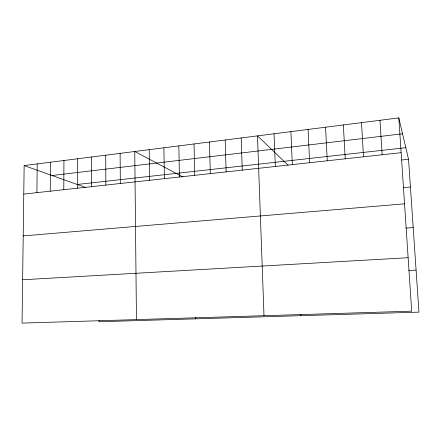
<?xml version="1.0" encoding="UTF-8"?>
<svg xmlns="http://www.w3.org/2000/svg" width="441" height="441" viewBox="0 0 441 441"><rect width="100%" height="100%" fill="white"/><g stroke="black" fill="none" stroke-linecap="round" stroke-linejoin="round"><path stroke-width="0.66" d="M77.577 188.191L77.638 158.766M63.796 189.702L63.939 160.507M50.235 191.19L50.461 162.222M36.901 192.656L37.204 163.909M24.15 165.568L22.05 323.104L411.696 311.175L398.813 117.896L24.15 165.568L85.874 187.563M52.077 175.518L402.545 133.783M77.219 184.481L405.808 147.68M23.77 194.095L401.134 152.674M401.723 160.006L408.537 159.284L418.95 312.14L99.043 321.748L99.043 320.425M403.565 187.618L410.422 186.984M23.213 235.907L404.54 203.83M405.896 228.096L413.189 227.567M22.629 279.765L408.129 257.704M408.724 270.493L416.089 270.118M182.943 176.968L134.753 151.495L136.451 319.604M288.144 165.237L257.472 135.878L263.999 315.695M398.813 117.896L408.537 159.284M379.982 120.294L382.143 154.758M361.504 122.642L363.505 156.803M343.368 124.952L345.22 158.815M325.563 127.217L327.266 160.783M308.077 129.439L309.643 162.718M300.823 314.361L300.883 315.69M290.906 131.627L292.339 164.62M274.043 133.772L275.344 166.483M241.194 137.95L242.252 170.116M225.197 139.984L226.134 171.885M209.475 141.985L210.302 173.622M194.023 143.953L194.735 175.331M195.793 317.52L195.826 318.843M178.831 145.888L179.437 177.012M163.892 147.79L164.394 178.66M149.201 149.659L149.604 180.286M120.117 153.358L120.327 183.5M105.719 155.188L105.84 185.088M91.563 156.99L91.59 186.653"/></g></svg>
